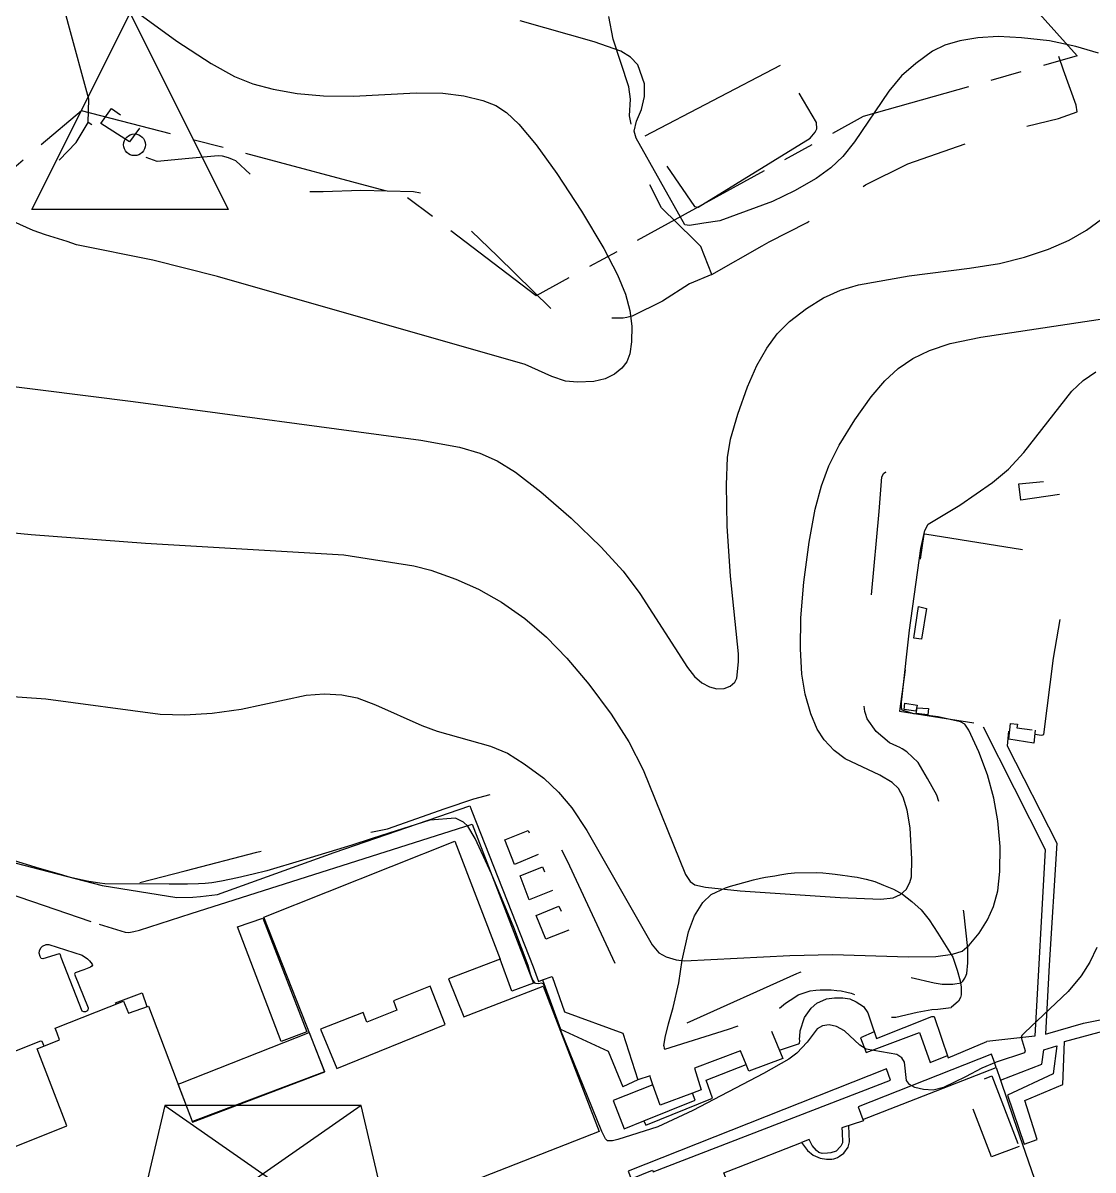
# Model space of a CAD drawing. Header units: millimetres. Extents: x 198785 to 203305, y 542885 to 545889.
# Drawn here: x 200657.7 to 200902.9, y 543948.8 to 544211.6 of the extents above; entities that cross this region are included whole.
import ezdxf

# ---------------------------------------------------------------- set-up
doc = ezdxf.new("R2010")
doc.units = ezdxf.units.MM
for name, pattern in [('FENCE_25K', [54.3, 28.7, -9.2, -16.4]), ('HIDDEN_BULD_25K', [28.8, 18.4, -10.4]), ('HIDDEN_EMBANKMENT_25K', [28.8, 18.4, -10.4]), ('HIDDEN_EMD_25K', [50.97, 33.12, -5.36, 7.13, -5.36]), ('HIDDEN_SORO_25K', [40.1, 25.4, -14.7])]:
    doc.linetypes.add(name, pattern=pattern)
for name, color, linetype in [('A0013118', 253, 'Continuous'), ('A0023119', 253, 'Continuous'), ('B0014111', 253, 'Continuous'), ('B0014116', 253, 'Continuous'), ('B0014118', 253, 'Continuous'), ('B0014222', 253, 'Continuous'), ('B0024120', 253, 'Continuous'), ('C0076117', 253, 'Continuous'), ('F0017111', 253, 'Continuous'), ('F0017114', 253, 'Continuous'), ('F0037222', 253, 'Continuous'), ('F0037223', 253, 'Continuous'), ('F0047224', 253, 'Continuous'), ('F0047225', 253, 'Continuous'), ('G0018117', 253, 'Continuous'), ('H0027311', 253, 'Continuous')]:
    doc.layers.add(name, color=color, linetype=linetype)

# ---------------------------------------------------------------- blocks, each defined once
blk = doc.blocks.new('B0014222')
at = {"layer": 'B0014222'}
blk.add_lwpolyline([(-31.25, -18.75), (31.25, -18.75), (22.5, 18.75), (-22.5, 18.75)], close=True, dxfattribs=at)
for points in [[(22.5, 18.75), (-31.25, -18.75)], [(-22.5, 18.75), (31.25, -18.75)]]:
    blk.add_lwpolyline(points, dxfattribs=at)
blk = doc.blocks.new('H0027311')
at = {"layer": 'H0027311'}
for p, q in [((-23.81, -14.84), (-1.31, 30.16)), ((-1.31, 30.16), (21.19, -14.84)), ((21.19, -14.84), (-23.81, -14.84))]:
    blk.add_line(p, q, dxfattribs=at)
blk.add_circle((-0.29, 0.01), 2.5, dxfattribs=at)

msp = doc.modelspace()

# ---------------------------------------------------------------- linework, layer by layer
at = {"layer": 'A0013118'}
for points in [[(200877.71, 544050.38), (200891.97, 544022.27), (200889.56, 543979.53), (200878.57, 543978.32)], [(200883.58, 544049.39), (200883.28, 544046.06), (200894.6, 544023.71), (200892.9, 543995.78), (200891.99, 543979.99), (200900.73, 543982.52), (200915.97, 543985.51), (200924.96, 543988.35), (200930.73, 543991.69), (200930.78, 543992.16), (200930.6, 543992.8), (200927.95, 543999.55)], [(200573.1, 544042.78), (200575.47, 544038.19), (200575.92, 544037.42), (200576.15, 544037.15), (200606.29, 544025.66), (200615.47, 544022.5), (200616.5, 544022.18), (200616.83, 544022.15), (200617.12, 544022.2), (200617.94, 544023.55), (200618.27, 544023.62), (200618.83, 544023.65), (200627.59, 544021.21), (200646.03, 544015.1), (200673.26, 544005.76)], [(200675.17, 544005.17), (200681.19, 544003.31), (200681.98, 544003.25), (200683.18, 544003.5), (200684.47, 544003.8), (200696.29, 544007.58), (200760.66, 544028.08), (200774.68, 543991.66), (200769.76, 543989.85), (200767.09, 543997.16)], [(200672.08, 543985.07), (200671.66, 543985.09), (200671.34, 543985.25), (200666.48, 543997.56), (200666.31, 543998.23), (200666.07, 543998.39), (200662.33, 543997.26), (200661.95, 543997.34), (200661.65, 543997.75), (200661.48, 543998.51), (200661.55, 543999.06), (200661.87, 543999.76), (200662.22, 544000.13), (200663.04, 544000.5), (200663.66, 544000.51), (200671.28, 543998.04), (200672.54, 543997.21), (200672.98, 543996.77), (200673.63, 543996), (200673.68, 543995.78), (200673.56, 543995.55), (200673.24, 543995.35), (200671.68, 543994.68), (200669.7, 543994.02), (200669.56, 543993.73), (200672.65, 543986.01), (200672.61, 543985.47), (200672.34, 543985.23), (200672.08, 543985.07)], [(200679.08, 543986.87), (200678.96, 543987.16), (200685.05, 543989.47), (200686.16, 543986.28)], [(200881.71, 543969.41), (200891.18, 543973.12), (200891.64, 543976.38), (200894.65, 543977.27), (200893.8, 543970.9), (200883.29, 543966.03), (200887.15, 543954.81), (200890.12, 543955.87), (200887.29, 543964.75), (200896.01, 543968.47), (200896.4, 543978.26), (200906.28, 543980.93), (200907.25, 543981.57), (200923.1, 543984.63), (200923.84, 543984.85), (200925.14, 543985.56), (200930.61, 543989.11), (200930.92, 543989.14), (200931.21, 543989.07), (200931.52, 543988.79), (200931.92, 543987.69)], [(200662.63, 543977.26), (200662.15, 543978.28), (200661.8, 543978.36), (200654.28, 543975.37)]]:
    msp.add_lwpolyline(points, dxfattribs=at)
at = {"layer": 'A0023119', "linetype": 'HIDDEN_SORO_25K', "flags": 128}
for points in [[(200672.72, 544188.84), (200672.83, 544194.18), (200668.16, 544211.27), (200665.89, 544219.42), (200664.71, 544227.84), (200664.73, 544231.03), (200665.59, 544236.25), (200669.34, 544245.16), (200671.84, 544255.34), (200672.88, 544265.25), (200677.19, 544277.99), (200684.06, 544290.69), (200684.75, 544293.33), (200684.77, 544296.33), (200684.43, 544298.46), (200680.15, 544313.27), (200674.83, 544326.96), (200673.66, 544330.2), (200668.76, 544346.93), (200665.41, 544361.44), (200664.39, 544364.72), (200663.28, 544377.34), (200663.12, 544381.39), (200663.31, 544384.15), (200663.56, 544386.73), (200664.61, 544389.96), (200670.77, 544398.27), (200674.12, 544402.26), (200683.33, 544417.24), (200684.67, 544419.9), (200686.46, 544425.39), (200688.81, 544432.63), (200689.87, 544438.59), (200690.16, 544443.11), (200690.15, 544445.66), (200690.09, 544447.9), (200690, 544450.58), (200689.58, 544453.16), (200688.29, 544456.26), (200685.18, 544462.88), (200682.45, 544468.57), (200680.89, 544471.69), (200678.59, 544474.3), (200676.44, 544477.21), (200674.09, 544481.5), (200671.16, 544487.62), (200669.6, 544490.65), (200666.22, 544495.58), (200663.54, 544499.77), (200662.62, 544501.27), (200660.82, 544504.21)], [(200815.58, 544154.01), (200813.03, 544160.37), (200811.43, 544162.02), (200804.04, 544169.26), (200799.03, 544179.11), (200796.71, 544190.31), (200796.95, 544194.12), (200796.53, 544196.98), (200792.95, 544207.93), (200791.07, 544218.11), (200791.87, 544222.17), (200792.33, 544223.93), (200791.43, 544237.76), (200790.03, 544240.65), (200778.43, 544259.47), (200775.38, 544267.9), (200774.8, 544275.61), (200775.19, 544278.22), (200776.48, 544280.49), (200782.91, 544289.8), (200783.9, 544291.64), (200785.04, 544293.88), (200785.38, 544301.51), (200782.56, 544322.78), (200778.79, 544335.13), (200777.59, 544340.96), (200778.3, 544341.52)], [(200815.58, 544154.01), (200827.09, 544160.58), (200828.73, 544161.51), (200837.44, 544165.92), (200850.75, 544174.5), (200860.48, 544179.35), (200878.81, 544185.75), (200895.01, 544189.75), (200899.27, 544191.22), (200899.03, 544192.76), (200896.12, 544200.82), (200889.27, 544221.54), (200887.7, 544221.51), (200885.45, 544233.62), (200891.71, 544240.87), (200892.9, 544241.54)], [(200525.76, 544161.37), (200541.32, 544152.34), (200549.68, 544147.72), (200558.51, 544144.88), (200570.15, 544142.44), (200583.19, 544140.92), (200590.58, 544140.79), (200598.53, 544142.22), (200612.58, 544146.28), (200617.11, 544147.33), (200621.79, 544146.37), (200628.49, 544144.96), (200631.27, 544145.36), (200634.17, 544146.88), (200640.7, 544153.82), (200669.93, 544184.22), (200672.72, 544188.84)], [(200815.58, 544154.01), (200810.43, 544151.89), (200804.26, 544147.88), (200797.29, 544144.44), (200796.1, 544144.12), (200795.28, 544144.02), (200793.32, 544144.02), (200789.12, 544144.05), (200785.5, 544144.08), (200781.52, 544144.19), (200780.29, 544144.59), (200766.45, 544158.23), (200758.36, 544166), (200753.36, 544170.06), (200751.45, 544171.41), (200750.66, 544171.95), (200749.45, 544172.51), (200747.21, 544172.96), (200735.13, 544173.22), (200726.52, 544172.96), (200723.89, 544172.93), (200720.43, 544173.03), (200718.54, 544173.15), (200716.51, 544173.4), (200714.91, 544173.78), (200713.49, 544174.35), (200712.33, 544174.88), (200711.17, 544175.73), (200706.51, 544180), (200705.75, 544180.36), (200704.83, 544180.73), (200703.48, 544181.07), (200702.46, 544181.18), (200695.75, 544180.53), (200688.49, 544179.91), (200683.69, 544181.63), (200681.24, 544182.38), (200672.72, 544188.84)]]:
    msp.add_lwpolyline(points, dxfattribs=at)
at = {"layer": 'B0014111'}
for points in [[(200636.88, 543946.62), (200667.78, 543958.95), (200660.99, 543976.6), (200666.14, 543978.67), (200665.56, 543980.17), (200665.12, 543981.31), (200680.79, 543987.56), (200681.89, 543984.81), (200686.54, 543986.41), (200693.92, 543966.81), (200696.55, 543959.84), (200726.87, 543971.34), (200712.93, 544006.8), (200756.71, 544024.15), (200767.09, 543997.16), (200755.22, 543992.65), (200758.79, 543983.93)], [(200722.77, 543980.48), (200716.89, 543978.29), (200706.87, 544004.55), (200712.67, 544006.58), (200722.77, 543980.48)], [(200736.55, 543982.72), (200735.66, 543984.97), (200725.93, 543981.09), (200729.64, 543972.09), (200754.45, 543982.15), (200751.02, 543990.96), (200742.64, 543987.6), (200743.43, 543985.44), (200736.55, 543982.72)], [(200758.79, 543983.93), (200776.92, 543990.96), (200789.79, 543957.66), (200734.25, 543935.94)], [(200726.83, 543971.36), (200696.58, 543959.94), (200693.92, 543966.91), (200693.3, 543968.54), (200693.91, 543968.78), (200723.29, 543980.38), (200726.83, 543971.36)]]:
    msp.add_lwpolyline(points, dxfattribs=at)
at = {"layer": 'B0014116', "linetype": 'HIDDEN_BULD_25K', "flags": 128}
for points in [[(200684.47, 544187.55), (200682.19, 544184.38), (200675.6, 544188.62), (200678.05, 544191.99), (200684.47, 544187.55)], [(200895.22, 544103.62), (200886.39, 544102.28), (200885.88, 544106.03), (200894.73, 544106.9), (200895.22, 544103.62)], [(200864.73, 544077.48), (200863.64, 544070.43), (200861.86, 544070.71), (200862.95, 544077.92), (200864.73, 544077.48)], [(200862.62, 544055.33), (200862.33, 544053.96), (200859.68, 544054.32), (200859.83, 544055.77), (200862.62, 544055.33)], [(200865.2, 544054.54), (200865.1, 544053.09), (200862.36, 544053.46), (200862.63, 544054.74), (200865.2, 544054.54)], [(200775.81, 544021.13), (200770.33, 544018.85), (200768.12, 544024.47), (200773.53, 544026.62), (200775.81, 544021.13)], [(200779.05, 544012.85), (200773.72, 544010.74), (200771.63, 544016.26), (200776.81, 544018.27), (200779.05, 544012.85)], [(200782.84, 544003.78), (200777.58, 544001.73), (200775.33, 544007.13), (200780.54, 544009.29), (200782.84, 544003.78)], [(200885.96, 543954.23), (200879.65, 543951.88), (200873.51, 543967.92), (200879.72, 543970.43), (200885.96, 543954.23)]]:
    msp.add_lwpolyline(points, dxfattribs=at)
at = {"layer": 'B0014118', "linetype": 'HIDDEN_BULD_25K', "flags": 128}
msp.add_lwpolyline([(200889.66, 544049.59), (200889.36, 544046.65), (200883.6, 544047.52), (200884, 544051.17), (200885.59, 544050.97), (200885.48, 544050.13), (200889.66, 544049.59)], dxfattribs=at)
at = {"layer": 'B0024120', "linetype": 'FENCE_25K', "flags": 128}
for points in [[(200684.53, 544014.74), (200694.9, 544017.4), (200711.3, 544021.65), (200720.57, 544024.14), (200723.88, 544024.94), (200726.89, 544025.31), (200731.59, 544025.72), (200736.78, 544026.08), (200741.27, 544027.03), (200754.47, 544031.66), (200761.07, 544033.9), (200767.05, 544035.51), (200772.47, 544037.05), (200772.89, 544037.05), (200773.49, 544036.87), (200782.44, 544019.65), (200798.18, 543985.86), (200800.45, 543982.59), (200800.95, 543982.12), (200801.82, 543981.56), (200802.91, 543981.16), (200803.72, 543981.1), (200804.81, 543981), (200806.34, 543980.94), (200835.02, 543993.84), (200835.83, 543994.21), (200838.95, 543995.02), (200840.57, 543995.31), (200843.77, 543995.56), (200846.7, 543995.56), (200848.51, 543995.49), (200852.43, 543995), (200859.1, 543993.47), (200866.48, 543991.7), (200868.35, 543991.45), (200870.78, 543991.39), (200872.68, 543991.7), (200873.08, 543992.1), (200873.55, 543992.79), (200873.83, 543993.51), (200873.98, 543993.85), (200874.23, 543996.28), (200874.2, 543999.58), (200873.33, 544008.02), (200871.3, 544019.73), (200868.68, 544030.04), (200867.09, 544034.71), (200865, 544038.57), (200862.82, 544042.18), (200860.24, 544044.64), (200859.18, 544045.33), (200858.65, 544045.67), (200857.93, 544045.98), (200856.25, 544046.73), (200853.26, 544049.28), (200851.14, 544052.24), (200850.77, 544053.42), (200850.61, 544053.92), (200850.3, 544057.69), (200850.33, 544060.65), (200853.93, 544099.68), (200854.52, 544107.62), (200854.99, 544108.46), (200855.33, 544108.71), (200855.93, 544108.93), (200869.13, 544107.43), (200872.03, 544107.72), (200873.75, 544108.29)], [(200889.56, 544048.66), (200891.09, 544048.43), (200891.41, 544048.53), (200891.61, 544048.65), (200893.84, 544066.11), (200897, 544084.52), (200897.92, 544088.84), (200897.77, 544089.17), (200864.35, 544094.54), (200864.12, 544094.5), (200860.26, 544066.4), (200858.61, 544053.96), (200875.64, 544051.3)]]:
    msp.add_lwpolyline(points, dxfattribs=at)
at = {"layer": 'C0076117'}
for points in [[(200829.28, 543980.64), (200831.83, 543974.42), (200824.07, 543971.48), (200823.44, 543973.04)], [(200852.79, 543980.47), (200849.65, 543979.16), (200850.96, 543975.77), (200863.12, 543980.32), (200865.59, 543973.51), (200869.56, 543975.1)], [(200823.44, 543973.04), (200822.18, 543976.16), (200811.59, 543972.17), (200813.16, 543967.2), (200811.13, 543966.44)], [(200850.18, 543960.44), (200880.69, 543972.37), (200880.17, 543973.91), (200879.66, 543975.39), (200849.12, 543963.35), (200850.14, 543960.42), (200850.18, 543960.44)], [(200855.63, 543972), (200796.39, 543948.59), (200797.12, 543946.84), (200801.96, 543948.82), (200802.12, 543948.42), (200856.51, 543969.4), (200855.63, 543972)], [(200799.97, 543960.11), (200800.45, 543959.13), (200815.72, 543965.32), (200814.31, 543969.45), (200823.44, 543973.04)], [(200802.09, 543968.38), (200801.53, 543970), (200801.43, 543970.43), (200798.59, 543969.5)], [(200802.09, 543968.38), (200792.98, 543964.8), (200795.5, 543958.31), (200799.97, 543960.11)], [(200799.97, 543960.11), (200811.76, 543964.88), (200811.13, 543966.44)], [(200811.13, 543966.44), (200803.74, 543963.68), (200802.09, 543968.38)], [(200850.18, 543960.44), (200850.32, 543960.11), (200845.39, 543958.5), (200845.43, 543957.56), (200845.49, 543955.11), (200845.12, 543954.34), (200844.85, 543954.01), (200844.24, 543953.36), (200844.05, 543953.16), (200842.81, 543952.82), (200842.05, 543952.71), (200840.84, 543952.67), (200840.12, 543952.84), (200839.54, 543953.35), (200838.56, 543954.5), (200837.85, 543955.88), (200836.1, 543955.19)], [(200836.1, 543955.19), (200837.51, 543953.35), (200838.76, 543952.23), (200840.38, 543951.55), (200841.82, 543951.32), (200842.49, 543951.33), (200843.08, 543951.36), (200843.55, 543951.42), (200843.99, 543951.57), (200844.36, 543951.75), (200844.8, 543952.03), (200845.81, 543952.68), (200846.81, 543954.08), (200847.12, 543955.32), (200846.98, 543959.01)]]:
    msp.add_lwpolyline(points, dxfattribs=at)
at = {"layer": 'F0017111'}
for points, elevation in [([(200662.92, 544163.11), (200660.1, 544164.06), (200655.49, 544166.16), (200653.19, 544167.65), (200652.09, 544169.16), (200651.25, 544171.18), (200650.7, 544174.16), (200650.47, 544179.16), (200650.96, 544191.29), (200652.1, 544207.88), (200653.06, 544217.97)], 80), ([(200684.32, 544213.76), (200693.03, 544207.44), (200700.9, 544202.32), (200706.24, 544199.37), (200710.44, 544197.69), (200715.07, 544196.44), (200720.58, 544195.49), (200726.57, 544194.91), (200733.49, 544194.85), (200747.86, 544195.63), (200753.92, 544195.55), (200758.78, 544194.95), (200763.09, 544193.88), (200766.09, 544192.68), (200768.54, 544191.12), (200771.32, 544188.46), (200775.33, 544183.66), (200780.08, 544177.1), (200785.68, 544168.53), (200790.83, 544159.94), (200793.98, 544153.93), (200795.81, 544149.46), (200796.81, 544145.76), (200797.23, 544142.14), (200797.19, 544138.57), (200796.8, 544135.83), (200796.11, 544134.02), (200794.96, 544132.5), (200793.24, 544131.15), (200791.14, 544130.07), (200788.55, 544129.51), (200784.8, 544129.32), (200782.06, 544129.59), (200778.92, 544130.63), (200772.84, 544133.35), (200702.3, 544153.5), (200687.53, 544157.24), (200670.03, 544160.78), (200667.88, 544161.56), (200662.92, 544163.11)], 80), ([(200904.15, 544204.69), (200898.99, 544206.25), (200892.91, 544207.5), (200886.55, 544208.24), (200881.19, 544208.48), (200876.56, 544208.23), (200872.36, 544207.52), (200868.96, 544206.53), (200866.15, 544205.14), (200862.3, 544202.34), (200859.06, 544199.52), (200856.14, 544195.96), (200848.27, 544184.39), (200845.57, 544181.05), (200842.84, 544178.44), (200839.48, 544175.98), (200834.48, 544173.12), (200829.51, 544170.71), (200817.38, 544166.28), (200813.77, 544165.74), (200810.47, 544165.21), (200809.39, 544165.36), (200798.26, 544185.26), (200797.8, 544186.79), (200798.33, 544189.09), (200799.48, 544191.78), (200800.18, 544194.77), (200800.18, 544197.69), (200798.65, 544201.99), (200796.96, 544203.79), (200794.7, 544205.17), (200788.63, 544207.27), (200771.65, 544212.09)], 70), ([(200650.74, 544128.97), (200683, 544124.92), (200748.9, 544116.02), (200757.79, 544114.46), (200762.43, 544113.1), (200766.39, 544111.3), (200770.56, 544108.7), (200776.41, 544104.2), (200783.35, 544098.19), (200790.16, 544091.57), (200795.23, 544086.05), (200799.09, 544080.95), (200809.99, 544063.98), (200811.59, 544061.89), (200813.29, 544060.43), (200815.03, 544059.53), (200816.72, 544059.11), (200818.37, 544059.18), (200819.81, 544059.7), (200820.83, 544060.61), (200821.27, 544061.53), (200821.69, 544065.24), (200821.68, 544067.12), (200819.84, 544084.92), (200819.07, 544096.35), (200818.92, 544105.81), (200819.15, 544112.09), (200819.87, 544116.29), (200821.52, 544122.01), (200823.74, 544128.28), (200825.88, 544133.15), (200828.19, 544137.15), (200830.57, 544140.39), (200833.4, 544143.22), (200837.23, 544146.22), (200841.18, 544148.67), (200845.06, 544150.41), (200849.18, 544151.65), (200860.79, 544153.7), (200874.61, 544155.45), (200881.45, 544156.55), (200887.21, 544157.96), (200892.73, 544159.82), (200897.47, 544161.88), (200901.44, 544164.12), (200904.89, 544166.65)], 70), ([(200638.2, 544096.49), (200659.62, 544094.43), (200685.81, 544092.43), (200731.26, 544089.75), (200747.32, 544087.23), (200751.19, 544086.26), (200756.96, 544084.21), (200762.13, 544081.91), (200767.4, 544078.94), (200772.72, 544075.2), (200777.7, 544070.93), (200782.35, 544066.14), (200787.38, 544060.15), (200792.52, 544053.25), (200796.55, 544046.94), (200799.88, 544040.54), (200809.52, 544016.58), (200810.58, 544014.95), (200811.69, 544014.21), (200814.11, 544013.66), (200822.06, 544012.83), (200844.97, 544011.25), (200854.26, 544010.92), (200857.13, 544011.19), (200858.81, 544011.95), (200860.08, 544013.15), (200860.98, 544014.75), (200861.29, 544015.99), (200861.4, 544020.08), (200861.02, 544027.25), (200860.36, 544031.25), (200859.4, 544034.25), (200858.33, 544036.22), (200856.92, 544037.66), (200854.08, 544039.31), (200846.14, 544043.05), (200843.62, 544044.95), (200841.35, 544047.37), (200839.74, 544049.81), (200838.29, 544053.35), (200836.99, 544057.84), (200836.21, 544062.41), (200835.89, 544068.28), (200836, 544075.38), (200836.68, 544083.5), (200837.9, 544092.7), (200839.27, 544100.24), (200840.68, 544105.57), (200842.35, 544110.13), (200844.72, 544114.89), (200848.35, 544120.72), (200852.09, 544125.95), (200855.22, 544129.62), (200858.3, 544132.44), (200861.66, 544134.75), (200865.41, 544136.59), (200870.19, 544138.16), (200877.21, 544139.67), (200908.11, 544144.32)], 60), ([(200903.8, 543999.85), (200902.21, 543996.44), (200900.21, 543993.31), (200897.21, 543989.72), (200887.3, 543980.35), (200886.59, 543979.68), (200886.44, 543979.18), (200887.35, 543976.13), (200887.23, 543975.69), (200880.71, 543973.57), (200877.42, 543972.2), (200873.72, 543970.18), (200868.67, 543967.77), (200866.31, 543967.12), (200864.11, 543967.26), (200862.07, 543967.76), (200860.86, 543968.41), (200860.21, 543969.36), (200859.75, 543973.58), (200859.11, 543974.56), (200857.99, 543975.28), (200850.91, 543976.55), (200849.5, 543977.42), (200845.95, 543980.76), (200844.15, 543981.73), (200842.43, 543982.1), (200840.92, 543981.9), (200839.73, 543981.21), (200837.4, 543978.16), (200835.02, 543975.61), (200833.23, 543974.24), (200827.43, 543970.95), (200811.22, 543962.52), (200803.23, 543958.77), (200794.03, 543955.87), (200792.85, 543955.5), (200791.7, 543955.5), (200791.38, 543955.86), (200791.23, 543956.02), (200790.36, 543957.68), (200780.79, 543981.17), (200776.98, 543991.52), (200776.55, 543991.64), (200775.86, 543991.47), (200775.15, 543991.6), (200774.46, 543992.49), (200774.03, 543993.7), (200773.47, 543995.67), (200770.18, 544004.41), (200765.07, 544016.72), (200761.36, 544024.82), (200759.65, 544027.62), (200758.69, 544028.53), (200756.81, 544029.44), (200750.97, 544028.99), (200741.55, 544026.03), (200737.54, 544024.69), (200733.1, 544023.28), (200721.77, 544019.8), (200713.59, 544017.39), (200710.51, 544016.62), (200706.89, 544015.79), (200703.25, 544015.04), (200701.03, 544014.66), (200699.52, 544014.49), (200697.98, 544014.39), (200695.46, 544014.35), (200691.25, 544014.35), (200676.52, 544014.42), (200675.32, 544014.55), (200672.87, 544014.93), (200671.03, 544015.31), (200668.61, 544015.89), (200666.08, 544016.59), (200660.78, 544018.14), (200655.55, 544019.76)], 40)]:
    msp.add_lwpolyline(points, dxfattribs=dict(at, elevation=elevation))
at = {"layer": 'F0017114', "elevation": 50}
msp.add_lwpolyline([(200636.85, 544058.64), (200662.98, 544056.81), (200689.16, 544053.31), (200694.85, 544053.13), (200701.08, 544053.47), (200707.76, 544054.39), (200722.6, 544057.64), (200726.75, 544057.97), (200730.78, 544057.73), (200734.28, 544056.99), (200738.53, 544055.42), (200749.12, 544050.68), (200752.63, 544049.4), (200764.83, 544045.93), (200768.73, 544044.33), (200772.6, 544041.93), (200777.05, 544038.61), (200780.48, 544035.43), (200783.53, 544031.8), (200786.95, 544026.63), (200801.94, 544000.44), (200803.46, 543998.61), (200805.11, 543997.68), (200807.41, 543996.98), (200809.33, 543996.78), (200833.42, 543997.99), (200843.22, 543998.23), (200860.61, 543997.66), (200866.92, 543997.74), (200870.75, 543998.29), (200872.93, 543999.02), (200874.53, 544000.33), (200876.86, 544003.12), (200878.76, 544006.13), (200880.14, 544009.24), (200881.09, 544012.81), (200881.6, 544017.26), (200881.62, 544022.99), (200881.14, 544028.82), (200880.21, 544034), (200878.73, 544039.36), (200876.74, 544044.67), (200874.43, 544049.61), (200873.51, 544050.98), (200872.54, 544051.54), (200867.44, 544052.64), (200861.83, 544053.35), (200859.66, 544054.03), (200859.16, 544054.22), (200859.02, 544054.71), (200859.05, 544055.99), (200859.15, 544057.32), (200860.87, 544072.54), (200863.48, 544091.21), (200864.4, 544095.35), (200865.16, 544096.78), (200872.42, 544101.19), (200879.87, 544106.34), (200883.52, 544109.42), (200887.05, 544113.18), (200898.08, 544127.25), (200900.63, 544129.74), (200903.52, 544131.69)], dxfattribs=at)
at = {"layer": 'F0037222'}
msp.add_lwpolyline([(200804.58, 543977.29), (200804.9, 543979.24), (200805.66, 543982.36), (200806.68, 543986.1), (200808, 543991.74), (200808.78, 543996.96), (200810.24, 544003.38), (200811.62, 544007.08), (200813.54, 544010.12), (200815.4, 544011.96), (200818.7, 544013.46), (200819.86, 544013.9), (200821.54, 544014.34), (200825.09, 544015.36), (200826.71, 544015.72), (200827.89, 544015.94), (200830.01, 544016.26), (200831.19, 544016.48), (200833.01, 544016.8), (200834.55, 544016.94), (200839.63, 544017.02), (200841.03, 544016.96), (200842.49, 544016.8), (200843.81, 544016.6), (200845.51, 544016.4), (200846.69, 544016.22), (200847.63, 544016.12), (200848.87, 544015.94), (200849.89, 544015.74), (200850.93, 544015.46), (200852.91, 544014.96), (200854.93, 544014.1), (200857.21, 544013.16), (200859.25, 544012.02), (200861.39, 544010.34), (200863.51, 544008.46), (200865.35, 544006.18), (200867.34, 544003.12), (200870.76, 543997.58), (200871.82, 543994.66), (200872.5, 543992.18), (200872.7, 543990.72), (200872.74, 543989.52), (200872.72, 543989.02), (200872.58, 543988.38), (200872.12, 543987.54), (200870.4, 543986.06)], dxfattribs=at)
at = {"layer": 'F0037223', "linetype": 'HIDDEN_EMBANKMENT_25K', "flags": 128}
msp.add_lwpolyline([(200804.58, 543977.29), (200804.64, 543976.71), (200804.82, 543976.57), (200819.42, 543981.1), (200825.81, 543983.32), (200828.41, 543984.4), (200829.93, 543985.16), (200830.47, 543985.44), (200832.43, 543987.06), (200833.51, 543987.76), (200834.63, 543988.44), (200835.39, 543988.98), (200836.99, 543989.51), (200838.11, 543989.88), (200839.37, 543990.06), (200840.43, 543990.16), (200841.49, 543990.16), (200842.91, 543990.1), (200844.19, 543990), (200845.23, 543989.88), (200846.51, 543989.62), (200847.47, 543989.34), (200848.33, 543989.02), (200849.27, 543988.6), (200850.91, 543986.84), (200851.81, 543985.68), (200852.47, 543985.18), (200853.13, 543984.78), (200853.59, 543984.48), (200854.07, 543984.26), (200854.43, 543984.02), (200855.35, 543983.9), (200856.67, 543983.88), (200857.71, 543983.9), (200862.65, 543985), (200866, 543985.66), (200867.36, 543985.72), (200870.4, 543986.06)], dxfattribs=at)
at = {"layer": 'F0047224'}
for points in [[(200831.26, 544201.87), (200800.22, 544185.7)], [(200805.29, 544178.78), (200811.59, 544169.55), (200812.41, 544169.39), (200838.13, 544185.21), (200839.27, 544186.6), (200839.65, 544187.38), (200839.54, 544188.79), (200835.55, 544195.5)], [(200521.62, 544067.94), (200542.57, 544059.8), (200566.82, 544049.95), (200598.09, 544036.09), (200612.07, 544031.31), (200631.7, 544025.45), (200675.87, 544014.02), (200692.99, 544011.3), (200696.65, 544011.36), (200698.41, 544011.48), (200702.35, 544011.98), (200729.06, 544021.58), (200760.11, 544032.28), (200760.59, 544031.02), (200774.67, 543995.36), (200775.86, 543992.06), (200776.75, 543992.39)], [(200776.75, 543992.39), (200779.03, 543993.21), (200781.79, 543985.08), (200795.15, 543980.23), (200798.59, 543969.5), (200795.15, 543967.91)], [(200831.05, 543976.31), (200835.43, 543977.75), (200835.68, 543977.94), (200835.73, 543978.47), (200835.7, 543978.9), (200835.72, 543979.46), (200835.8, 543980.76), (200836.81, 543983.8), (200838.3, 543985.92), (200839.62, 543987.05), (200841.83, 543988.04), (200843.69, 543988.28), (200844.65, 543988.29), (200845.61, 543988.3), (200847.16, 543988.07), (200848.68, 543987.35), (200850.36, 543986.29), (200851.34, 543984.88), (200852.79, 543980.47)], [(200851.95, 543983.06), (200853.33, 543978.96), (200866.02, 543984.03), (200866.54, 543984.04), (200869.75, 543974.52), (200878.57, 543978.32)], [(200880.69, 543972.37), (200881.71, 543969.41)], [(200881.71, 543969.41), (200884.72, 543960.66), (200889.43, 543946.96)], [(200815.98, 543938.07), (200821.4, 543940.21), (200818.3, 543948.19), (200821.65, 543949.47), (200836.1, 543955.19)]]:
    msp.add_lwpolyline(points, dxfattribs=at)
at = {"layer": 'F0047225'}
msp.add_lwpolyline([(200776.75, 543992.39), (200780.94, 543981.13), (200791.83, 543976.1), (200795.15, 543967.91)], dxfattribs=at)
at = {"layer": 'G0018117', "linetype": 'HIDDEN_EMD_25K', "flags": 128}
msp.add_lwpolyline([(201228.22, 544504.22), (201189.63, 544467.48), (201185.99, 544464.01), (201106.27, 544449.51), (201105.74, 544452.47), (201095.9, 544450.67), (201106.86, 544390.19), (201096.99, 544388.51), (201087.13, 544386.83), (201051.66, 544380.77), (201043.77, 544379.42), (201007.75, 544373.28), (201007.32, 544373.2), (200934.9, 544360.84), (200928.84, 544359.81), (200882.09, 544351.83), (200881.73, 544338.57), (200873.73, 544338.76), (200855.55, 544339.19), (200825.77, 544339.88), (200819.71, 544340.02), (200778.92, 544338.87), (200781.82, 544335.63), (200839.29, 544271.25), (200852.59, 544256.36), (200899.28, 544204.07), (200850.24, 544190.16), (200775.36, 544149.11), (200745.42, 544171.93), (200705.87, 544182.47), (200671.15, 544191.45), (200646.03, 544170.27), (200632.45, 544158.52), (200613.45, 544151.17), (200603.35, 544147.6), (200578.37, 544143.37), (200543.54, 544137.47), (200518.14, 544147.88), (200501.98, 544154.11), (200485.84, 544152.04), (200484.03, 544151.79), (200482.7, 544151.6), (200478.2, 544150.9), (200449.46, 544144.93), (200447.83, 544144.6), (200446.73, 544144.37), (200444.53, 544143.9), (200439.82, 544142.89), (200438.18, 544138.17), (200438.1, 544137.95), (200427.88, 544128.09), (200388.52, 544097.85), (200371.53, 544088.36), (200352.29, 544070.81), (200311.63, 544056.73), (200310.71, 544032.52), (200309.94, 544013.09), (200313.87, 543952.41), (200312.68, 543947.33), (200307.93, 543927.88), (200302.74, 543915.25), (200289.59, 543882.29), (200288.97, 543881.37), (200278.01, 543865.28), (200260.28, 543838.66), (200249.52, 543826.1), (200233.36, 543807.17), (200211.65, 543781.83), (200204.03, 543758.76), (200203.24, 543756.19), (200202.28, 543753.03), (200201.83, 543751.54), (200199.97, 543745.47), (200199.53, 543744), (200198.78, 543741.55), (200198.27, 543739.87), (200198.23, 543739.74), (200174.57, 543714.36), (200161.99, 543703.1), (200154.17, 543687.89), (200134.69, 543649.36), (200133.16, 543646.34), (200121.39, 543629.25), (200110.96, 543613.77), (200076.39, 543593.4), (200026.01, 543595.66)], dxfattribs=at)

# ---------------------------------------------------------------- block references
at = {"layer": 'B0014222'}
msp.add_blockref('B0014222', (200712.73, 543944.86), dxfattribs=at)
at = {"layer": 'H0027311'}
msp.add_blockref('H0027311', (200683.59, 544183.71, 88.2), dxfattribs=at)

doc.saveas('drawing.dxf')
